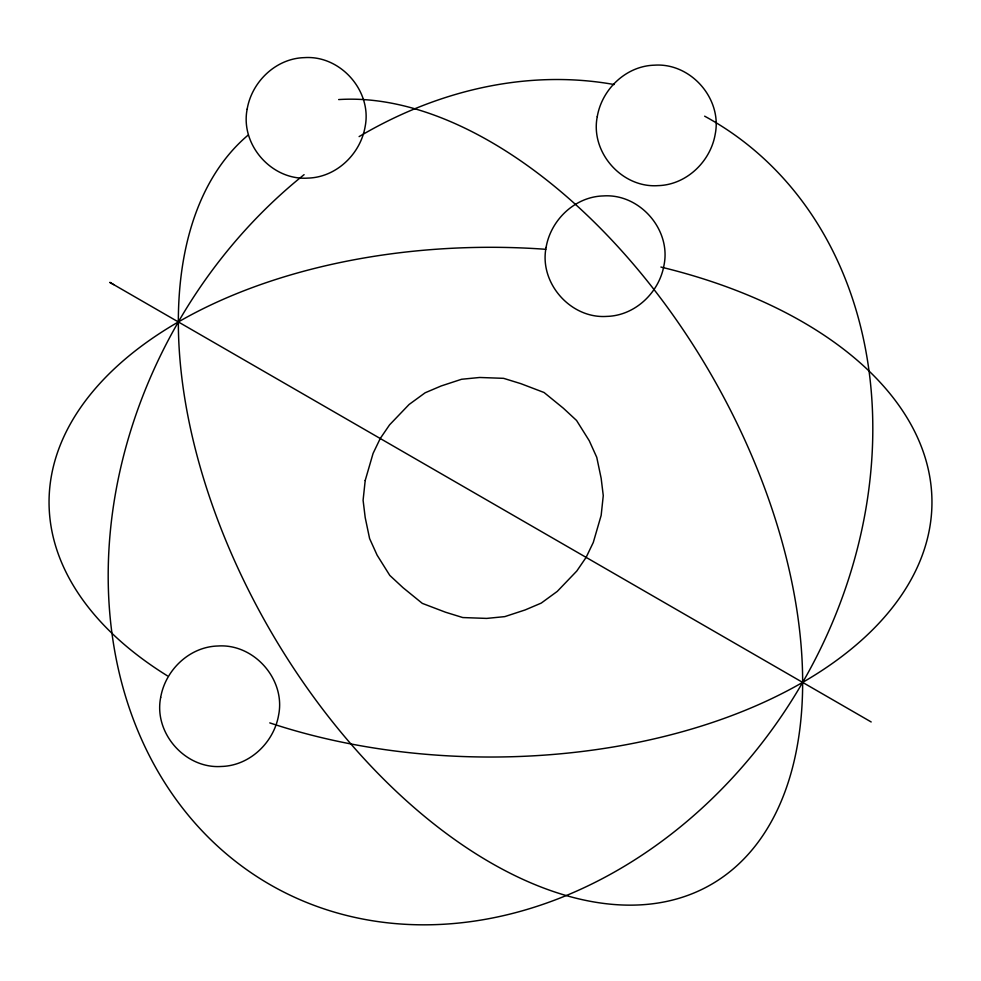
<?xml version="1.0" encoding="UTF-8"?>
<svg xmlns="http://www.w3.org/2000/svg" width="981" height="981" viewBox="0 0 981 981"><rect width="100%" height="100%" fill="white"/><g stroke="black" fill="none" stroke-linecap="round" stroke-linejoin="round"><path stroke-width="1.47" d="M113.698 284.625L109.811 282.369L871.189 721.967M338.653 99.572A441.45 254.876 60 0 1 800.704 641.071A441.45 254.876 60 0 1 402.872 797.528A441.45 254.876 60 0 1 247.935 135.255M704.64 116.175A441.45 360.444 -60 0 1 770.183 732.108A441.45 360.444 -60 0 1 189.64 816.866A441.45 360.444 -60 0 1 304.098 174.655M359.107 136.604A441.45 360.444 -60 0 1 614.143 84.538M660.924 267.053A441.45 254.864 0 0 1 886.064 615.308A441.45 254.864 0 0 1 269.775 722.887M167.359 675.811A441.45 254.864 0 0 1 97.609 385.962A441.45 254.864 0 0 1 545.816 249.309M160.663 697.503C153.576 733.065 185.262 769.018 221.399 766.468C249.75 765.756 273.993 742.458 278.641 714.953C285.729 679.404 254.03 643.45 217.905 646.001C189.554 646.712 165.311 670.011 160.663 697.503M247.163 109.149C240.075 144.698 271.762 180.651 307.899 178.101C336.238 177.389 360.481 154.103 365.14 126.598C372.228 91.037 340.53 55.083 304.404 57.634C276.053 58.345 251.81 81.644 247.163 109.149M365.202 480.494L363.093 500.261L365.202 517.576L369.604 538.569L377.109 555.148L389.8 575.418L403.032 587.693L422.308 603.376L445.521 612.218L462.774 617.552L486.674 618.41L504.786 616.62L525.154 609.937L541.218 603.107L557.282 591.384L576.791 571.028L586.123 557.367L593.284 542.468L601.157 515.393L603.266 495.626L601.157 478.299L596.755 457.318L589.25 440.727L576.558 420.469L563.327 408.194L544.05 392.498L520.837 383.657L503.584 378.335L479.684 377.477L461.573 379.267L441.205 385.95L425.141 392.78L409.077 404.491L389.567 424.859L380.236 438.507L373.074 453.418L365.202 480.494M546.086 247.445C538.998 282.994 570.684 318.948 606.822 316.397C635.173 315.686 659.416 292.399 664.063 264.895C671.151 229.333 639.453 193.38 603.327 195.93C574.976 196.641 550.733 219.94 546.086 247.445M597.257 116.678C590.157 152.227 621.856 188.18 657.981 185.642C686.332 184.931 710.575 161.632 715.223 134.127C722.323 98.578 690.624 62.625 654.499 65.175C626.148 65.874 601.905 89.173 597.257 116.678"/></g></svg>
